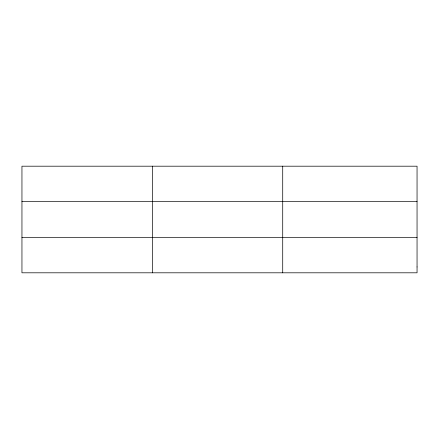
<?xml version="1.0" encoding="UTF-8"?>
<svg xmlns="http://www.w3.org/2000/svg" width="439" height="439" viewBox="0 0 439 439"><rect width="100%" height="100%" fill="white"/><g stroke="black" fill="none" stroke-linecap="round" stroke-linejoin="round"><path stroke-width="0.66" d="M152.333 272.806L152.333 166.194M282.716 272.806L282.716 166.194M21.95 201.375L417.05 201.375M21.95 237.625L417.05 237.625M417.05 266.945L417.05 272.806L21.95 272.806L21.95 166.194L417.05 166.194L417.05 266.945"/></g></svg>
